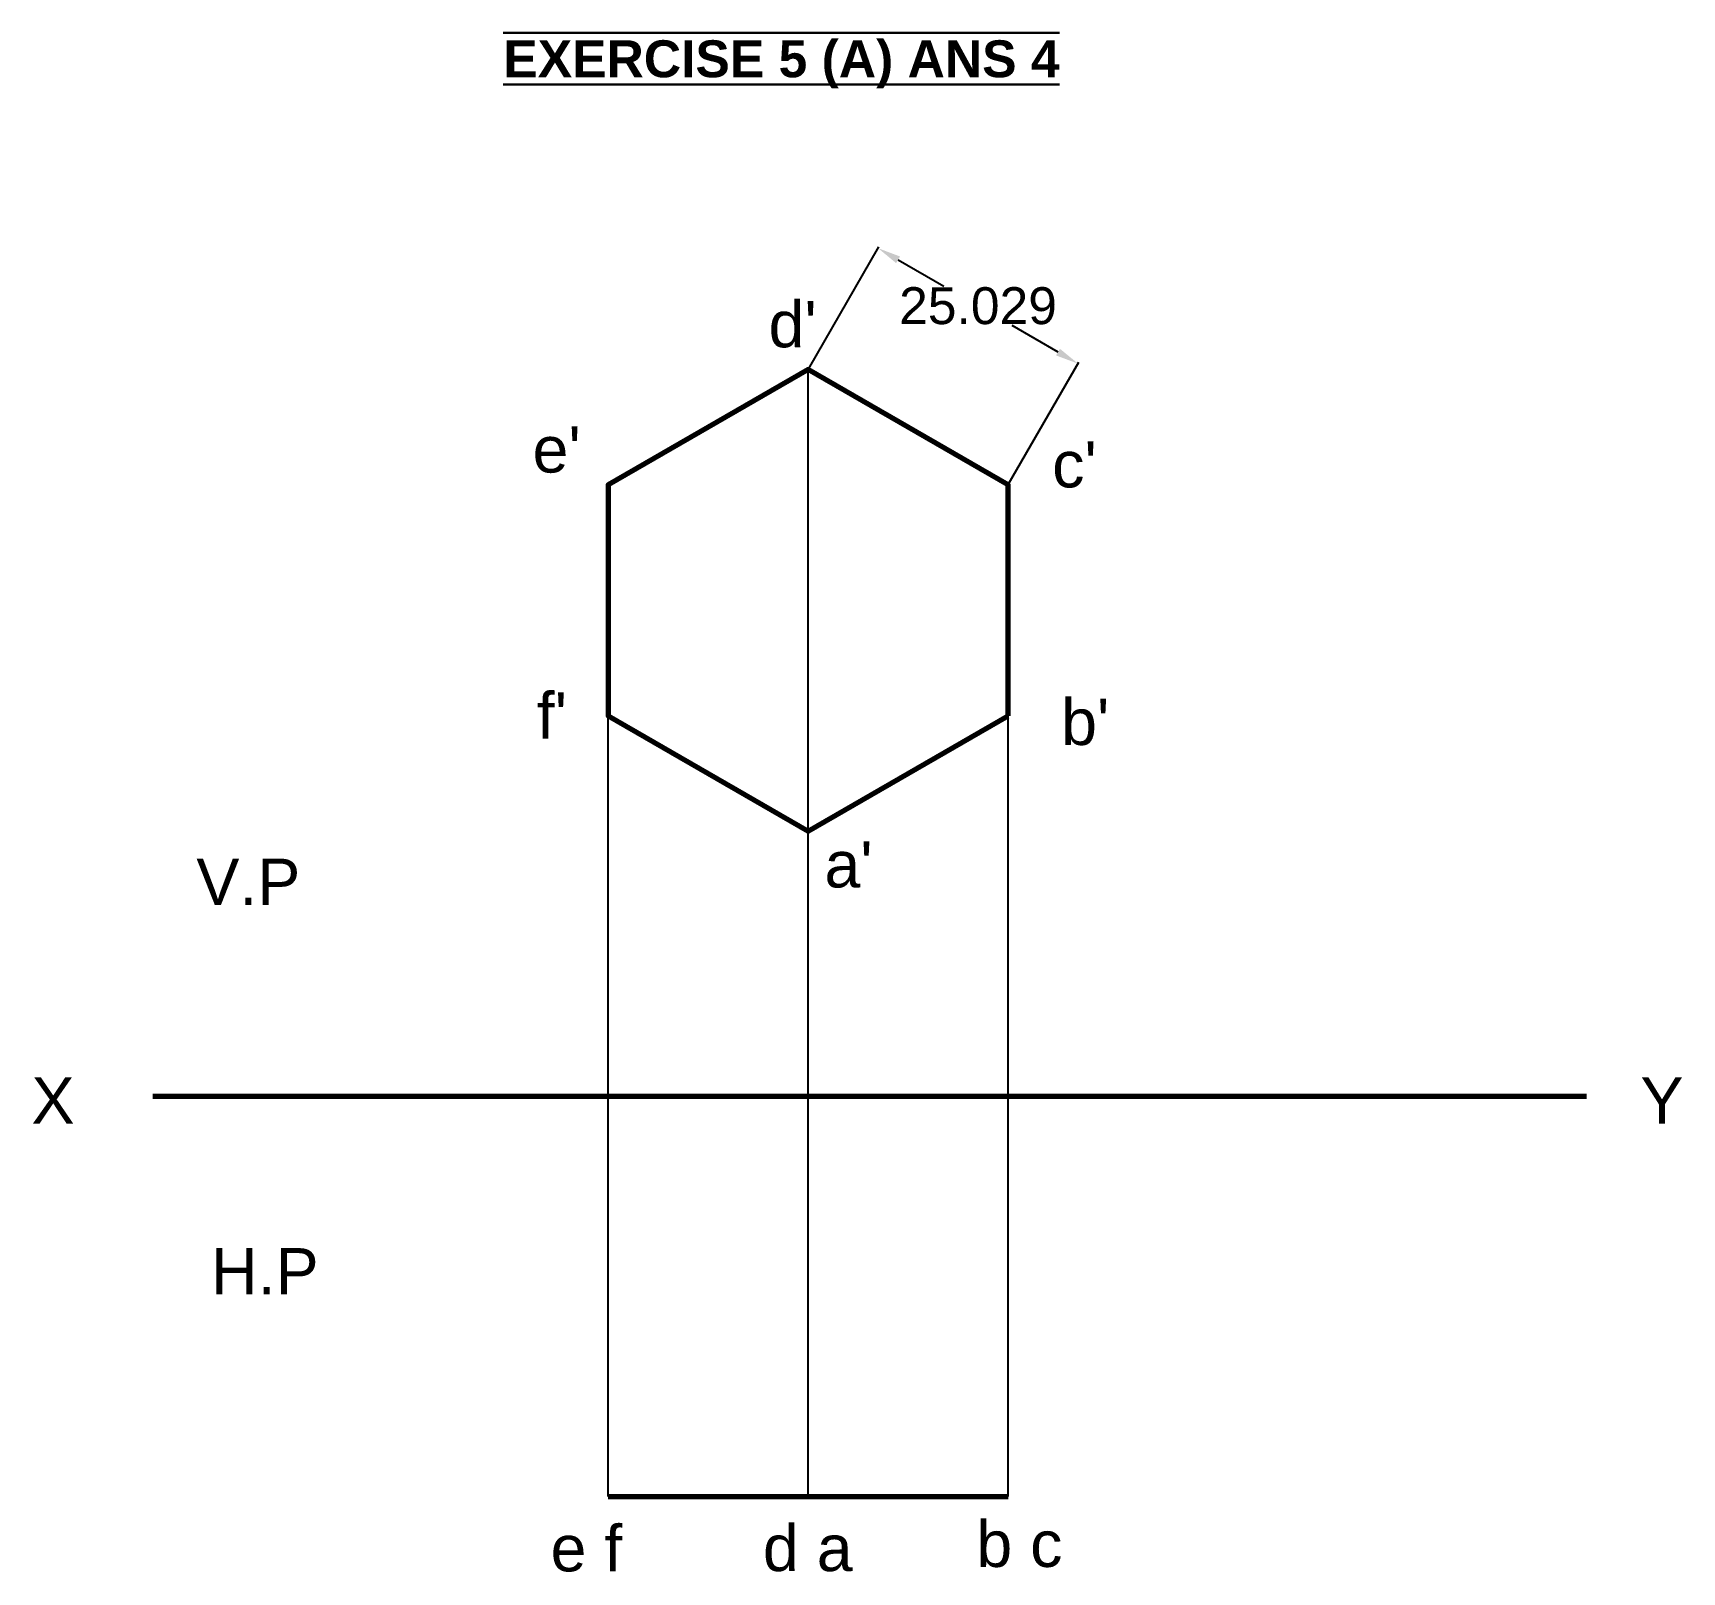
# Model space of a CAD drawing. Header units: millimetres. Extents: x 4 to 182, y 26 to 193.
import ezdxf

# ---------------------------------------------------------------- set-up
doc = ezdxf.new("R2010")
doc.units = ezdxf.units.MM
doc.layers.add('thick continuous', color=7, linetype='Continuous', lineweight=30)
doc.styles.get("Standard").update_dxf_attribs({"font": 'arial.ttf'})
doc.dimstyles.get("Standard").update_dxf_attribs({"dimtxt": 2.5, "dimasz": 2.5, "dimexe": 0.18, "dimexo": 0.0625, "dimgap": 0.09, "dimtad": 0, "dimtih": 1, "dimtoh": 1, "dimdec": 1, "dimzin": 0, "dimdsep": 46, "dimtxsty": 'Standard', "dimcen": 0.09, "dimadec": 0, "dimazin": 0, "dimtfac": 1, "dimtdec": 1, "dimtofl": 0, "dimtmove": 0, "dimatfit": 3, "dimfxl": 1, "dimtolj": 1, "dimtzin": 0, "dimarcsym": 0})

# ---------------------------------------------------------------- blocks, each defined once
blk = doc.blocks.new('*D13')
at = {"layer": 'Defpoints', "color": 0, "transparency": 16777216}
for p in [(116.91, 157.33), (87.68, 156.7), (109.33, 144.2)]:
    blk.add_point(p, dxfattribs=at)
at = {"layer": 'thick continuous', "color": 0, "lineweight": -2, "transparency": 16777216}
for p, q in [((87.71, 156.75), (95.35, 169.99)), ((97.42, 168.58), (102.39, 165.71)), ((114.74, 158.58), (109.78, 161.45)), ((109.36, 144.25), (117, 157.49))]:
    blk.add_line(p, q, dxfattribs=at)
at = {"layer": 'thick continuous', "color": 0, "transparency": 16777216}
for points in [[(97.63, 168.94), (97.21, 168.22), (95.26, 169.83)], [(114.95, 158.94), (114.53, 158.22), (116.91, 157.33)]]:
    blk.add_solid(points, dxfattribs=at)
at = {"layer": 'thick continuous', "color": 0, "lineweight": -3, "transparency": 16777216, "insert": (106.08, 163.58), "char_height": 2.5, "attachment_point": 5}
blk.add_mtext('\\A1;{\\H1.6x;25.029}', dxfattribs=at)

msp = doc.modelspace()

# ---------------------------------------------------------------- linework, layer by layer
at = {"layer": 'thick continuous', "lineweight": -3}
for p, q in [((87.68, 34.68), (87.68, 156.7)), ((66.02, 34.68), (66.02, 119.2)), ((109.33, 34.68), (109.33, 119.2))]:
    msp.add_line(p, q, dxfattribs=at)
at = {"layer": 'thick continuous', "lineweight": 70}
for p, q in [((16.75, 78.02), (171.95, 78.02)), ((66.02, 34.68), (109.33, 34.68))]:
    msp.add_line(p, q, dxfattribs=at)
msp.add_lwpolyline([(109.33, 119.2), (109.33, 144.2), (87.68, 156.7), (66.02, 144.2), (66.02, 119.2), (87.68, 106.7)], close=True, dxfattribs=at)

# ---------------------------------------------------------------- texts
at = {"layer": 'thick continuous', "attachment_point": 1}
for s, width, insert, char_height in [('{\\fArial|b1|i0|c0|p34;\\L\\OEXERCISE 5 (A) ANS 4}', 81.5213, (54.68, 192.34), 4), ("d'", 18.7864, (83.4, 164.1), 5), ("e'", 18.7864, (57.85, 150.54), 5), ("c'", 18.7864, (114.11, 148.93), 5), ("f'", 18.7864, (58.31, 121.74), 5), ("b'", 18.7864, (115.08, 121.04), 5), ("a'", 18.7864, (89.45, 105.61), 5), ('V.P', 18.7864, (21.45, 103.73), 5), ('X', 18.7864, (3.6, 80.05), 5), ('Y', 18.7864, (177.8, 80.05), 5), ('H.P', 18.7864, (23.05, 61.56), 5), ('b c', 18.7864, (105.9, 32.04), 5), ('e f', 18.7864, (59.8, 31.56), 5), ('d a', 18.7864, (82.79, 31.59), 5)]:
    msp.add_mtext_dynamic_manual_height_columns(s, width=width, gutter_width=12.5, heights=[0], dxfattribs=dict(at, insert=insert, char_height=char_height))

# ---------------------------------------------------------------- dimensions: what is measured, and where the dimension line sits
at = {"layer": 'thick continuous', "lineweight": -3}
dim = msp.add_aligned_dim(p1=(87.68, 156.7), p2=(109.33, 144.2), distance=15.16, text='{\\H1.6x;<>29}', dimstyle='Standard', dxfattribs=at)
dim.commit()
dim.dimension.update_dxf_attribs({"geometry": '*D13', "text_midpoint": (106.08, 163.58)})

doc.saveas('drawing.dxf')
